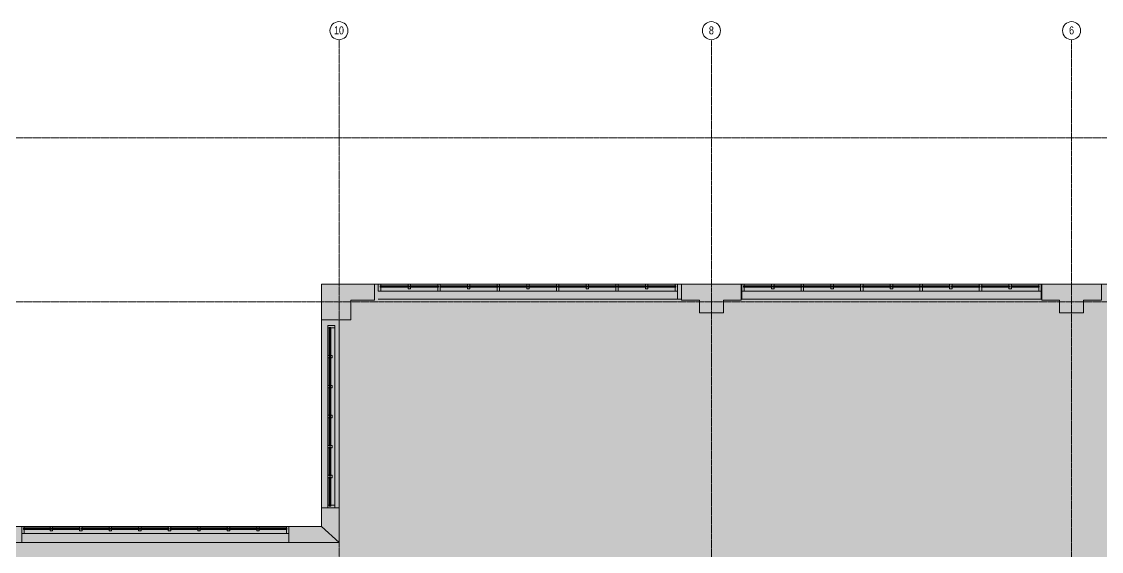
# Model space of a CAD drawing. Header units: inches. Extents: x -3744 to 107, y 238 to 2359.
# Drawn here: x -1767 to -688, y 1830 to 2359 of the extents above; entities that cross this region are included whole.
import ezdxf

# ---------------------------------------------------------------- set-up
doc = ezdxf.new("R2010")
doc.units = ezdxf.units.IN
doc.header["$MEASUREMENT"] = 0
doc.linetypes.add('IMPORT-CENTER2 _2_', pattern=[1.125, 0.75, -0.125, 0.125, -0.125])
for name, color, linetype, lineweight in [('A-Bldg-Patt', 7, 'Continuous', 9), ('A-DETL-GENF', 92, 'Continuous', 9), ('A-DETL-THIN', 151, 'Continuous', 9), ('A-Glaz-Bldg', 7, 'Continuous', 9), ('A-Grid', 7, 'IMPORT-CENTER2 _2_', 9), ('A-Grid-Iden', 7, 'Continuous', 9), ('A-Wall-Bldg', 7, 'Continuous', 9), ('A-WALL-PATT', 111, 'Continuous', 18), ('core model_dwg', 8, 'Continuous', 9)]:
    doc.layers.add(name, color=color, linetype=linetype, lineweight=lineweight)
doc.styles.add('Arial', font='arial.ttf', dxfattribs={"width": 0.8, "height": 8})

# ---------------------------------------------------------------- blocks, each defined once
blk = doc.blocks.new('core model_dwg_1300 Eye - 5th Floor-6996771-Level 07 POWER _ SIGNAL')
at = {"layer": 'A-Bldg-Patt'}
for points in [[(-1449.7, 2061.1), (-1437.9, 2061.1), (-1437.9, 2080.7), (-1414.5, 2080.7), (-1414.5, 2096.7), (-1467.5, 2096.7), (-1467.5, 2061.1)], [(-1065.7, 2068.1), (-1065.7, 2080.7), (-1047.9, 2080.7), (-1047.9, 2096.7), (-1107.5, 2096.7), (-1107.5, 2080.7), (-1089.7, 2080.7), (-1089.7, 2068.1), (-1078.1, 2068.1)], [(-705.7, 2068.1), (-705.7, 2080.7), (-687.9, 2080.7), (-687.9, 2096.7), (-747.5, 2096.7), (-747.5, 2080.7), (-729.7, 2080.7), (-729.7, 2068.1), (-717.7, 2068.1)]]:
    blk.add_hatch(color=256, dxfattribs=at).paths.add_polyline_path(points, flags=0)
at = {"layer": 'A-Glaz-Bldg'}
for p, q in [((-1410.6, 2096.7), (-1111.4, 2096.7)), ((-1408.6, 2094.8), (-1380.2, 2094.8)), ((-1408.6, 2094.1), (-1380.2, 2094.1)), ((-1379.1, 2094.8), (-1350.5, 2094.8)), ((-1379.1, 2094.1), (-1350.5, 2094.1)), ((-1349.2, 2094.8), (-1320.9, 2094.8)), ((-1349.2, 2094.1), (-1320.9, 2094.1)), ((-1319.8, 2094.8), (-1291.2, 2094.8)), ((-1319.8, 2094.1), (-1291.2, 2094.1)), ((-1290.2, 2094.8), (-1261.6, 2094.8)), ((-1290.2, 2094.1), (-1261.6, 2094.1)), ((-1260.4, 2094.8), (-1231.9, 2094.8)), ((-1260.4, 2094.1), (-1231.9, 2094.1)), ((-1230.8, 2094.8), (-1202.2, 2094.8)), ((-1230.8, 2094.1), (-1202.2, 2094.1)), ((-1172.5, 2094.8), (-1201.1, 2094.8)), ((-1172.5, 2094.1), (-1201.1, 2094.1)), ((-1171.5, 2094.8), (-1142.9, 2094.8)), ((-1171.5, 2094.1), (-1142.9, 2094.1)), ((-1113.2, 2094.8), (-1141.8, 2094.8)), ((-1113.2, 2094.1), (-1141.8, 2094.1)), ((-748.2, 2096.7), (-1047.3, 2096.7)), ((-1045.5, 2094.8), (-1016.9, 2094.8)), ((-1045.5, 2094.1), (-1016.9, 2094.1)), ((-987.2, 2094.8), (-1015.8, 2094.8)), ((-987.2, 2094.1), (-1015.8, 2094.1)), ((-986.2, 2094.8), (-957.6, 2094.8)), ((-986.2, 2094.1), (-957.6, 2094.1)), ((-927.9, 2094.8), (-956.5, 2094.8)), ((-927.9, 2094.1), (-956.5, 2094.1)), ((-898.3, 2094.8), (-926.8, 2094.8)), ((-898.3, 2094.1), (-926.8, 2094.1)), ((-868.6, 2094.8), (-897.2, 2094.8)), ((-868.6, 2094.1), (-897.2, 2094.1)), ((-839, 2094.8), (-867.6, 2094.8)), ((-839, 2094.1), (-867.6, 2094.1)), ((-809.5, 2094.8), (-837.8, 2094.8)), ((-809.5, 2094.1), (-837.8, 2094.1)), ((-779.6, 2094.8), (-808.2, 2094.8)), ((-779.6, 2094.1), (-808.2, 2094.1)), ((-750.1, 2094.8), (-778.5, 2094.8)), ((-750.1, 2094.1), (-778.5, 2094.1)), ((-1408.1, 2089.7), (-1113.9, 2089.7)), ((-750.6, 2089.7), (-1044.8, 2089.7)), ((-1410.6, 2081.7), (-1111.4, 2081.7)), ((-748.2, 2081.7), (-1047.3, 2081.7)), ((-1467.5, 2055.6), (-1467.5, 1873.4)), ((-1459.2, 2053.6), (-1459.2, 2025)), ((-1458.5, 2053.6), (-1458.5, 2025)), ((-1454.1, 2053.1), (-1454.1, 1875.9)), ((-1449.7, 2055.6), (-1449.7, 1873.4)), ((-1459.2, 2023.9), (-1459.2, 1995)), ((-1458.5, 2023.9), (-1458.5, 1995)), ((-1459.2, 1993.9), (-1459.2, 1965.1)), ((-1458.5, 1993.9), (-1458.5, 1965.1)), ((-1459.2, 1964), (-1459.2, 1935.2)), ((-1458.5, 1964), (-1458.5, 1935.2)), ((-1459.2, 1934), (-1459.2, 1905.2)), ((-1458.5, 1934), (-1458.5, 1905.2)), ((-1459.2, 1904.1), (-1459.2, 1875.3)), ((-1458.5, 1904.1), (-1458.5, 1875.3)), ((-1500, 1854.9), (-1766.9, 1854.9)), ((-1765.1, 1853), (-1737.9, 1853)), ((-1765.1, 1852.3), (-1737.9, 1852.3)), ((-1502.5, 1847.9), (-1764.4, 1847.9)), ((-1708.4, 1853), (-1736.8, 1853)), ((-1708.4, 1852.3), (-1736.8, 1852.3)), ((-1678.9, 1853), (-1707.3, 1853)), ((-1678.9, 1852.3), (-1707.3, 1852.3)), ((-1649.4, 1853), (-1677.8, 1853)), ((-1649.4, 1852.3), (-1677.8, 1852.3)), ((-1619.9, 1853), (-1648.2, 1853)), ((-1619.9, 1852.3), (-1648.2, 1852.3)), ((-1590.3, 1853), (-1618.7, 1853)), ((-1590.3, 1852.3), (-1618.7, 1852.3)), ((-1560.8, 1853), (-1589.2, 1853)), ((-1560.8, 1852.3), (-1589.2, 1852.3)), ((-1531.3, 1853), (-1559.7, 1853)), ((-1531.3, 1852.3), (-1559.7, 1852.3)), ((-1502, 1853), (-1530.2, 1853)), ((-1502, 1852.3), (-1530.2, 1852.3)), ((-1500, 1838.9), (-1766.9, 1838.9))]:
    blk.add_line(p, q, dxfattribs=at)
at = {"layer": 'A-Glaz-Bldg', "flags": 128}
for points in [[(-1408.1, 2095.2), (-1408.1, 2096.7), (-1410.6, 2096.7), (-1410.6, 2089.7), (-1408.1, 2089.7), (-1408.1, 2093.7)], [(-1380.2, 2095.2), (-1408.6, 2095.2), (-1408.6, 2093.7), (-1380.2, 2093.7)], [(-1408.1, 2096.7), (-1113.9, 2096.7), (-1113.9, 2095.2)], [(-1380.9, 2093.7), (-1380.2, 2093.7), (-1380.2, 2095.2), (-1380.9, 2095.2), (-1380.9, 2096.7), (-1378.4, 2096.7), (-1378.4, 2095.2), (-1379.1, 2095.2)], [(-1380.9, 2093.7), (-1380.9, 2092.3), (-1378.4, 2092.3), (-1378.4, 2093.7)], [(-1378.4, 2093.7), (-1379.1, 2093.7), (-1350.5, 2093.7), (-1350.5, 2095.2), (-1379.1, 2095.2), (-1379.1, 2093.7)], [(-1351.2, 2095.2), (-1351.2, 2096.7), (-1348.7, 2096.7), (-1348.7, 2095.2)], [(-1348.7, 2093.7), (-1348.7, 2089.7), (-1351.2, 2089.7), (-1351.2, 2093.7)], [(-1320.9, 2095.2), (-1349.2, 2095.2), (-1349.2, 2093.7), (-1320.9, 2093.7)], [(-1321.6, 2093.7), (-1320.9, 2093.7), (-1320.9, 2095.2), (-1321.6, 2095.2), (-1321.6, 2096.7), (-1319.1, 2096.7), (-1319.1, 2095.2), (-1319.8, 2095.2)], [(-1321.6, 2093.7), (-1321.6, 2092.3), (-1319.1, 2092.3), (-1319.1, 2093.7)], [(-1319, 2093.7), (-1319.8, 2093.7), (-1291.2, 2093.7), (-1291.2, 2095.2), (-1319.8, 2095.2), (-1319.8, 2093.7)], [(-1291.9, 2095.2), (-1291.9, 2096.7), (-1289.4, 2096.7), (-1289.4, 2095.2)], [(-1289.4, 2093.7), (-1289.4, 2089.7), (-1291.9, 2089.7), (-1291.9, 2093.7)], [(-1261.6, 2095.2), (-1290.2, 2095.2), (-1290.2, 2093.7), (-1261.6, 2093.7)], [(-1259.7, 2093.7), (-1260.4, 2093.7), (-1260.4, 2095.2), (-1259.7, 2095.2), (-1259.7, 2096.7), (-1262.2, 2096.7), (-1262.2, 2095.2), (-1261.6, 2095.2), (-1261.6, 2093.7), (-1262.3, 2093.7)], [(-1262.2, 2093.7), (-1262.2, 2092.3), (-1259.7, 2092.3), (-1259.7, 2093.7)], [(-1231.9, 2095.2), (-1260.4, 2095.2), (-1260.4, 2093.7), (-1231.9, 2093.7)], [(-1230.1, 2093.7), (-1230.1, 2089.7), (-1232.6, 2089.7), (-1232.6, 2093.7), (-1231.9, 2093.7), (-1231.9, 2095.2), (-1232.6, 2095.2), (-1232.6, 2096.7), (-1230.1, 2096.7), (-1230.1, 2095.2)], [(-1202.2, 2095.2), (-1230.8, 2095.2), (-1230.8, 2093.7), (-1202.2, 2093.7)], [(-1202.9, 2093.7), (-1202.9, 2092.3), (-1200.4, 2092.3), (-1200.4, 2093.7), (-1201.1, 2093.7), (-1201.1, 2095.2), (-1200.4, 2095.2), (-1200.4, 2096.7), (-1202.9, 2096.7), (-1202.9, 2095.2), (-1202.2, 2095.2), (-1202.2, 2093.7), (-1203, 2093.7)], [(-1201.1, 2095.2), (-1172.5, 2095.2), (-1172.5, 2093.7), (-1201.1, 2093.7)], [(-1170.8, 2093.7), (-1170.8, 2089.7), (-1173.3, 2089.7), (-1173.3, 2093.7), (-1172.6, 2093.7), (-1172.6, 2095.2), (-1173.3, 2095.2), (-1173.3, 2096.7), (-1170.8, 2096.7), (-1170.8, 2095.2)], [(-1142.9, 2095.2), (-1171.5, 2095.2), (-1171.5, 2093.7), (-1142.9, 2093.7)], [(-1143.6, 2093.7), (-1142.9, 2093.7), (-1142.9, 2095.2), (-1143.6, 2095.2), (-1143.6, 2096.7), (-1141.1, 2096.7), (-1141.1, 2095.2), (-1141.8, 2095.2), (-1141.8, 2093.7), (-1141.1, 2093.7), (-1141.1, 2092.3), (-1143.6, 2092.3), (-1143.6, 2093.7)], [(-1141.8, 2095.2), (-1113.2, 2095.2), (-1113.2, 2093.7), (-1141.8, 2093.7)], [(-1113.9, 2096.7), (-1111.4, 2096.7), (-1111.4, 2089.7), (-1113.9, 2089.7), (-1113.9, 2093.7)], [(-1044.8, 2096.7), (-1047.3, 2096.7), (-1047.3, 2089.7), (-1044.8, 2089.7), (-1044.8, 2093.7)], [(-1016.9, 2095.2), (-1045.5, 2095.2), (-1045.5, 2093.7), (-1016.9, 2093.7)], [(-750.6, 2096.7), (-1044.8, 2096.7), (-1044.8, 2095.2)], [(-1015.1, 2093.7), (-1015.1, 2092.3), (-1017.6, 2092.3), (-1017.6, 2093.7), (-1016.9, 2093.7), (-1016.9, 2095.2), (-1017.6, 2095.2), (-1017.6, 2096.7), (-1015.1, 2096.7), (-1015.1, 2095.2), (-1015.8, 2095.2), (-1015.8, 2093.7), (-1015.1, 2093.7)], [(-1015.8, 2095.2), (-987.2, 2095.2), (-987.2, 2093.7), (-1015.8, 2093.7)], [(-988, 2093.7), (-988, 2089.7), (-985.5, 2089.7), (-985.5, 2093.7), (-986.1, 2093.7), (-986.1, 2095.2), (-985.5, 2095.2), (-985.5, 2096.7), (-988, 2096.7), (-988, 2095.2)], [(-957.6, 2095.2), (-986.2, 2095.2), (-986.2, 2093.7), (-957.6, 2093.7)], [(-955.8, 2093.7), (-955.8, 2092.3), (-958.3, 2092.3), (-958.3, 2093.7), (-957.6, 2093.7), (-957.6, 2095.2), (-958.3, 2095.2), (-958.3, 2096.7), (-955.8, 2096.7), (-955.8, 2095.2), (-956.5, 2095.2), (-956.5, 2093.7), (-955.7, 2093.7)], [(-956.5, 2095.2), (-927.9, 2095.2), (-927.9, 2093.7), (-956.5, 2093.7)], [(-928.6, 2093.7), (-928.6, 2089.7), (-926.1, 2089.7), (-926.1, 2093.7), (-926.8, 2093.7), (-926.8, 2095.2), (-926.1, 2095.2), (-926.1, 2096.7), (-928.6, 2096.7), (-928.6, 2095.2)], [(-926.8, 2095.2), (-898.3, 2095.2), (-898.3, 2093.7), (-926.8, 2093.7)], [(-899, 2093.7), (-898.3, 2093.7), (-898.3, 2095.2), (-899, 2095.2), (-899, 2096.7), (-896.5, 2096.7), (-896.5, 2095.2), (-897.2, 2095.2), (-897.2, 2093.7), (-896.4, 2093.7)], [(-896.5, 2093.7), (-896.5, 2092.3), (-899, 2092.3), (-899, 2093.7)], [(-897.2, 2095.2), (-868.6, 2095.2), (-868.6, 2093.7), (-897.2, 2093.7)], [(-866.8, 2095.2), (-866.8, 2096.7), (-869.3, 2096.7), (-869.3, 2095.2)], [(-869.3, 2093.7), (-869.3, 2089.7), (-866.8, 2089.7), (-866.8, 2093.7)], [(-839.7, 2093.7), (-839, 2093.7), (-867.6, 2093.7), (-867.6, 2095.2), (-839, 2095.2), (-839, 2093.7)], [(-837.1, 2093.7), (-837.8, 2093.7), (-837.8, 2095.2), (-837.1, 2095.2), (-837.1, 2096.7), (-839.6, 2096.7), (-839.6, 2095.2), (-839, 2095.2)], [(-837.1, 2093.7), (-837.1, 2092.3), (-839.6, 2092.3), (-839.6, 2093.7)], [(-837.8, 2095.2), (-809.5, 2095.2), (-809.5, 2093.7), (-837.8, 2093.7)], [(-807.5, 2095.2), (-807.5, 2096.7), (-810, 2096.7), (-810, 2095.2)], [(-810, 2093.7), (-810, 2089.7), (-807.5, 2089.7), (-807.5, 2093.7)], [(-780.4, 2093.7), (-779.6, 2093.7), (-808.2, 2093.7), (-808.2, 2095.2), (-779.6, 2095.2), (-779.6, 2093.7)], [(-777.8, 2093.7), (-778.5, 2093.7), (-778.5, 2095.2), (-777.8, 2095.2), (-777.8, 2096.7), (-780.3, 2096.7), (-780.3, 2095.2), (-779.6, 2095.2)], [(-777.8, 2093.7), (-777.8, 2092.3), (-780.3, 2092.3), (-780.3, 2093.7)], [(-778.5, 2095.2), (-750.1, 2095.2), (-750.1, 2093.7), (-778.5, 2093.7)], [(-750.6, 2095.2), (-750.6, 2096.7), (-748.1, 2096.7), (-748.1, 2089.7), (-750.6, 2089.7), (-750.6, 2093.7)], [(-1459.6, 2053.1), (-1461.1, 2053.1), (-1461.1, 2055.6), (-1454.1, 2055.6), (-1454.1, 2053.1), (-1458.1, 2053.1)], [(-1461.1, 1875.9), (-1461.1, 1873.4), (-1454.1, 1873.4), (-1454.1, 1875.9), (-1458.1, 1875.9), (-1458.1, 1875.2), (-1459.6, 1875.2), (-1459.6, 1875.9), (-1461.1, 1875.9), (-1461.1, 2053.1)], [(-1459.6, 2025), (-1459.6, 2053.6), (-1458.1, 2053.6), (-1458.1, 2025)], [(-1458.1, 2023.1), (-1458.1, 2023.9), (-1459.6, 2023.9), (-1459.6, 2023.2), (-1461.1, 2023.2), (-1461.1, 2025.7), (-1459.6, 2025.7), (-1459.6, 2025), (-1458.1, 2025), (-1458.1, 2025.7)], [(-1459.6, 1995.2), (-1459.6, 2023.9), (-1458.1, 2023.9), (-1458.1, 1995.2)], [(-1458.1, 2025.7), (-1456.7, 2025.7), (-1456.7, 2023.2), (-1458.1, 2023.2)], [(-1458.1, 1993.2), (-1458.1, 1993.9), (-1459.6, 1993.9), (-1459.6, 1993.2), (-1461.1, 1993.2), (-1461.1, 1995.7), (-1459.6, 1995.7), (-1459.6, 1995), (-1458.1, 1995), (-1458.1, 1995.8)], [(-1459.6, 1965.3), (-1459.6, 1993.9), (-1458.1, 1993.9), (-1458.1, 1965.3)], [(-1458.1, 1995.7), (-1456.7, 1995.7), (-1456.7, 1993.2), (-1458.1, 1993.2)], [(-1458.1, 1963.2), (-1458.1, 1964), (-1459.6, 1964), (-1459.6, 1963.3), (-1461.1, 1963.3), (-1461.1, 1965.8), (-1459.6, 1965.8), (-1459.6, 1965.1), (-1458.1, 1965.1), (-1458.1, 1965.8)], [(-1458.1, 1965.8), (-1456.7, 1965.8), (-1456.7, 1963.3), (-1458.1, 1963.3)], [(-1459.6, 1935.3), (-1459.6, 1964), (-1458.1, 1964), (-1458.1, 1935.3)], [(-1458.1, 1935.9), (-1458.1, 1935.2), (-1459.6, 1935.2), (-1459.6, 1935.8), (-1461.1, 1935.8), (-1461.1, 1933.3), (-1459.6, 1933.3), (-1459.6, 1934), (-1458.1, 1934), (-1458.1, 1933.3), (-1458.1, 1934), (-1459.6, 1934), (-1459.6, 1933.3)], [(-1459.6, 1905.4), (-1459.6, 1934), (-1458.1, 1934), (-1458.1, 1905.4)], [(-1458.1, 1935.8), (-1456.7, 1935.8), (-1456.7, 1933.3), (-1458.1, 1933.3)], [(-1458.1, 1903.3), (-1458.1, 1904.1), (-1459.6, 1904.1), (-1459.6, 1903.4), (-1461.1, 1903.4), (-1461.1, 1905.9), (-1459.6, 1905.9), (-1459.6, 1905.2), (-1458.1, 1905.2), (-1458.1, 1905.9)], [(-1459.6, 1875.4), (-1459.6, 1904.1), (-1458.1, 1904.1), (-1458.1, 1875.4)], [(-1458.1, 1905.9), (-1456.7, 1905.9), (-1456.7, 1903.4), (-1458.1, 1903.4)], [(-1764.4, 1854.9), (-1766.9, 1854.9), (-1766.9, 1847.9), (-1764.4, 1847.9), (-1764.4, 1851.9)], [(-1737.9, 1851.9), (-1737.9, 1853.4), (-1765.1, 1853.4), (-1765.1, 1851.9), (-1737.9, 1851.9), (-1738.7, 1851.9)], [(-1502.5, 1854.9), (-1764.4, 1854.9), (-1764.4, 1853.4)], [(-1737.9, 1853.4), (-1738.6, 1853.4), (-1738.6, 1854.9), (-1736.1, 1854.9), (-1736.1, 1853.4), (-1736.8, 1853.4)], [(-1736.1, 1851.9), (-1736.1, 1850.5), (-1738.6, 1850.5), (-1738.6, 1851.9)], [(-1736.8, 1851.9), (-1736.8, 1853.4), (-1708.4, 1853.4), (-1708.4, 1851.9), (-1736.8, 1851.9), (-1736.1, 1851.9)], [(-1709.1, 1851.9), (-1708.4, 1851.9), (-1708.4, 1853.4), (-1709.1, 1853.4), (-1709.1, 1854.9), (-1706.6, 1854.9), (-1706.6, 1853.4), (-1707.3, 1853.4), (-1707.3, 1851.9), (-1706.6, 1851.9)], [(-1706.6, 1851.9), (-1706.6, 1850.5), (-1709.1, 1850.5), (-1709.1, 1851.9)], [(-1707.1, 1853.4), (-1678.9, 1853.4), (-1678.9, 1851.9), (-1707.1, 1851.9)], [(-1679.6, 1851.9), (-1678.9, 1851.9), (-1678.9, 1853.4), (-1679.6, 1853.4), (-1679.6, 1854.9), (-1677.1, 1854.9), (-1677.1, 1853.4), (-1677.8, 1853.4), (-1677.8, 1851.9), (-1677, 1851.9)], [(-1677.1, 1851.9), (-1677.1, 1850.5), (-1679.6, 1850.5), (-1679.6, 1851.9)], [(-1677.6, 1853.4), (-1649.4, 1853.4), (-1649.4, 1851.9), (-1677.6, 1851.9)], [(-1650.1, 1851.9), (-1649.4, 1851.9), (-1649.4, 1853.4), (-1650.1, 1853.4), (-1650.1, 1854.9), (-1647.6, 1854.9), (-1647.6, 1853.4), (-1648.2, 1853.4), (-1648.2, 1851.9), (-1647.5, 1851.9)], [(-1647.6, 1851.9), (-1647.6, 1850.5), (-1650.1, 1850.5), (-1650.1, 1851.9)], [(-1648.1, 1853.4), (-1619.9, 1853.4), (-1619.9, 1851.9), (-1648.1, 1851.9)], [(-1620.6, 1851.9), (-1619.9, 1851.9), (-1619.9, 1853.4), (-1620.5, 1853.4), (-1620.5, 1854.9), (-1618, 1854.9), (-1618, 1853.4), (-1618.7, 1853.4), (-1618.7, 1851.9), (-1618, 1851.9)], [(-1618, 1851.9), (-1618, 1850.5), (-1620.5, 1850.5), (-1620.5, 1851.9)], [(-1618.5, 1853.4), (-1590.3, 1853.4), (-1590.3, 1851.9), (-1618.5, 1851.9)], [(-1591.1, 1851.9), (-1590.3, 1851.9), (-1590.3, 1853.4), (-1591, 1853.4), (-1591, 1854.9), (-1588.5, 1854.9), (-1588.5, 1853.4), (-1589.2, 1853.4), (-1589.2, 1851.9), (-1588.5, 1851.9)], [(-1588.5, 1851.9), (-1588.5, 1850.5), (-1591, 1850.5), (-1591, 1851.9)], [(-1589, 1853.4), (-1560.8, 1853.4), (-1560.8, 1851.9), (-1589, 1851.9)], [(-1561.5, 1851.9), (-1560.8, 1851.9), (-1560.8, 1853.4), (-1561.5, 1853.4), (-1561.5, 1854.9), (-1559, 1854.9), (-1559, 1853.4), (-1559.7, 1853.4), (-1559.7, 1851.9), (-1559, 1851.9)], [(-1559, 1851.9), (-1559, 1850.5), (-1561.5, 1850.5), (-1561.5, 1851.9)], [(-1559.5, 1853.4), (-1531.3, 1853.4), (-1531.3, 1851.9), (-1559.5, 1851.9)], [(-1532, 1851.9), (-1531.3, 1851.9), (-1531.3, 1853.4), (-1532, 1853.4), (-1532, 1854.9), (-1529.5, 1854.9), (-1529.5, 1853.4), (-1530.2, 1853.4), (-1530.2, 1851.9), (-1529.4, 1851.9)], [(-1529.5, 1851.9), (-1529.5, 1850.5), (-1532, 1850.5), (-1532, 1851.9)], [(-1530.2, 1853.4), (-1502, 1853.4), (-1502, 1851.9), (-1530.2, 1851.9)], [(-1502.5, 1853.4), (-1502.5, 1854.9), (-1500, 1854.9), (-1500, 1847.9), (-1502.5, 1847.9), (-1502.5, 1851.9)]]:
    blk.add_lwpolyline(points, dxfattribs=at)
at = {"layer": 'A-Grid'}
for p, q in [((-1449.7, 1817.9), (-1449.7, 2341)), ((-1077.7, 1762.1), (-1077.7, 2341)), ((-717.7, 1696.1), (-717.7, 2341)), ((89.4, 2243.1), (-3725.6, 2243.1)), ((89.4, 2079.1), (-2865.7, 2079.1))]:
    blk.add_line(p, q, dxfattribs=at)
at = {"layer": 'A-Grid-Iden'}
for centre in [(-1449.9, 2350), (-1077.7, 2350), (-717.7, 2350)]:
    blk.add_circle(centre, 9, dxfattribs=at)
at = {"layer": 'A-Wall-Bldg'}
for p, q in [((-1047.9, 2096.7), (-1107.5, 2096.7)), ((-687.9, 2096.7), (-747.5, 2096.7)), ((-747.5, 2080.7), (-747.5, 2096.7)), ((-1089.7, 2080.7), (-1089.7, 2068.1)), ((-1065.7, 2068.1), (-1065.7, 2080.7)), ((-747.5, 2080.7), (-729.7, 2080.7)), ((-705.7, 2080.7), (-687.9, 2080.7)), ((-729.7, 2068.1), (-705.7, 2068.1))]:
    blk.add_line(p, q, dxfattribs=at)
at = {"layer": 'A-Wall-Bldg', "flags": 128}
for points in [[(-1467.5, 2061.1), (-1467.5, 2096.7), (-1414.5, 2096.7)], [(-1414.5, 2096.7), (-1414.5, 2080.7), (-1437.9, 2080.7)], [(-1107.5, 2096.7), (-1047.9, 2096.7), (-1047.9, 2080.7), (-1065.7, 2080.7)], [(-1107.5, 2096.7), (-1107.5, 2080.7), (-1089.7, 2080.7)], [(-1107.5, 2096.7), (-1107.5, 2080.7), (-1089.7, 2080.7)], [(-1065.7, 2080.7), (-1047.9, 2080.7), (-1047.9, 2096.7)], [(-729.7, 2068.1), (-729.7, 2080.7), (-747.5, 2080.7), (-747.5, 2096.7)], [(-747.5, 2096.7), (-687.9, 2096.7), (-687.9, 2080.7), (-705.7, 2080.7), (-705.7, 2068.1)], [(-1437.9, 2080.7), (-1437.9, 2061.1), (-1467.5, 2061.1)], [(-1065.7, 2080.7), (-1065.7, 2068.1), (-1089.7, 2068.1)], [(-1089.7, 2080.7), (-1089.7, 2068.1), (-1065.7, 2068.1)], [(-729.7, 2080.7), (-729.7, 2068.1), (-705.7, 2068.1), (-705.7, 2080.7)], [(-1809.7, 1793.9), (-1824.9, 1793.9), (-1824.9, 1838.9), (-1785.7, 1838.9), (-1766.9, 1838.9), (-1766.9, 1854.9), (-1785.7, 1854.9), (-1824.9, 1854.9), (-1828.5, 1854.9), (-1828.5, 1838.9), (-1827.9, 1838.9), (-1827.9, 1790.9), (-1782.7, 1790.9), (-1782.7, 1838.9)]]:
    blk.add_lwpolyline(points, dxfattribs=at)
for points in [[(-1414.5, 2080.7), (-1414.5, 2096.7), (-1467.5, 2096.7), (-1467.5, 2061.1), (-1437.9, 2061.1), (-1437.9, 2080.7)], [(-1111.4, 2096.7), (-1111.4, 2081.7), (-1107.5, 2081.7), (-1107.5, 2096.7)], [(-1047.3, 2081.7), (-1047.3, 2096.7), (-1047.9, 2096.7), (-1047.9, 2081.7)], [(-748.2, 2096.7), (-748.2, 2081.7), (-747.5, 2081.7), (-747.5, 2096.7)], [(-1449.7, 1838.9), (-1449.7, 1873.4), (-1467.5, 1873.4), (-1467.5, 1854.9), (-1500, 1854.9), (-1500, 1838.9)]]:
    blk.add_lwpolyline(points, close=True, dxfattribs=at)
at = {"layer": 'A-WALL-PATT', "color": 7, "lineweight": 9}
for p, q in [((-1111.4, 2081.7), (-1111.4, 2096.7)), ((-1107.5, 2096.7), (-1107.5, 2081.7)), ((-1047.9, 2081.7), (-1047.9, 2096.7)), ((-1047.3, 2096.7), (-1047.3, 2081.7)), ((-748.2, 2081.7), (-748.2, 2096.7)), ((-747.5, 2096.7), (-747.5, 2081.7)), ((-1467.5, 1873.4), (-1449.7, 1873.4)), ((-1766.9, 1854.9), (-1766.9, 1838.9)), ((-1500, 1838.9), (-1500, 1854.9))]:
    blk.add_line(p, q, dxfattribs=at)
at = {"layer": 'A-WALL-PATT', "color": 7, "lineweight": 9, "flags": 128}
blk.add_lwpolyline([(-1449.7, 1838.9), (-1467.5, 1854.9)], close=True, dxfattribs=at)
at = {"layer": 'A-Grid-Iden', "char_height": 8, "attachment_point": 2, "line_spacing_factor": 0.941778, "style": 'Arial'}
for s, insert, width in [('10', (-1449.9, 2354.3), 11.753), ('8', (-1077.7, 2354.3), 5.876), ('6', (-717.7, 2354.3), 5.876)]:
    blk.add_mtext(s, dxfattribs=dict(at, insert=insert, width=width))
blk = doc.blocks.new('core model_dwg-6996768-Level 07 POWER _ SIGNAL')
blk.add_blockref('core model_dwg_1300 Eye - 5th Floor-6996771-Level 07 POWER _ SIGNAL', (0, 0))

msp = doc.modelspace()

# ---------------------------------------------------------------- hatches: boundary and pattern name
at = {"layer": 'A-DETL-GENF'}
h = msp.add_hatch(color=9, dxfattribs=at)
h.paths.add_polyline_path([(17.5, 364.9), (17.5, 682.1), (1.5, 682.1), (1.5, 699.9), (-11.1, 699.9), (-11.1, 723.9), (1.5, 723.9), (1.5, 741.7), (17.5, 741.7), (17.5, 1043.7), (-295.1, 1043.7), (-295.1, 1026.6), (-295.2, 1026.2), (-295.6, 1026.1), (-336.6, 1026.1), (-336.6, 1010.6), (-367.4, 1010.6), (-367.4, 1041.6), (-352.1, 1041.6), (-352.1, 1083.1), (-334.5, 1083.1), (-334.5, 1325.1), (-350.5, 1325.1), (-350.5, 1342.9), (-363.1, 1342.9), (-363.1, 1366.9), (-350.5, 1366.9), (-350.5, 1384.7), (-334.5, 1384.7), (-334.5, 1685.1), (-350.5, 1685.1), (-350.5, 1702.9), (-363.1, 1702.9), (-363.1, 1726.9), (-350.5, 1726.9), (-350.5, 1744.7), (-334.5, 1744.7), (-334.5, 2045.1), (-350.5, 2045.1), (-350.5, 2067.1), (-364.1, 2067.1), (-364.1, 2080.7), (-387.5, 2080.7), (-387.5, 2096.7), (-687.9, 2096.7), (-687.9, 2080.7), (-705.7, 2080.7), (-705.7, 2068.1), (-729.7, 2068.1), (-729.7, 2080.7), (-747.5, 2080.7), (-747.5, 2096.7), (-1047.9, 2096.7), (-1047.9, 2080.7), (-1065.7, 2080.7), (-1065.7, 2068.1), (-1089.7, 2068.1), (-1089.7, 2080.7), (-1107.5, 2080.7), (-1107.5, 2096.7), (-1414.5, 2096.7), (-1414.5, 2080.7), (-1437.9, 2080.7), (-1437.9, 2061.1), (-1467.5, 2061.1), (-1467.5, 1854.9), (-2127.9, 1854.9), (-2127.9, 2061.1), (-2157.5, 2061.1), (-2157.5, 2080.7), (-2181, 2080.7), (-2181, 2096.7), (-2487.9, 2096.7), (-2487.9, 2080.7), (-2505.7, 2080.7), (-2505.7, 2068.1), (-2529.7, 2068.1), (-2529.7, 2080.7), (-2547.5, 2080.7), (-2547.5, 2096.7), (-2860.1, 2096.7), (-2860.1, 2260.2), (-3613.3, 2260.2), (-3613.3, 1886.3), (-3565.3, 1886.3), (-3565.3, 1702.1), (-3538.3, 1702.1), (-3538.3, 1641.6), (-3565.3, 1641.6), (-3565.3, 1462.1), (-3538.3, 1462.1), (-3538.3, 1401.6), (-3565.3, 1401.6), (-3565.3, 1222.1), (-3538.3, 1222.1), (-3538.3, 1161.6), (-3565.3, 1161.6), (-3565.3, 982.1), (-3538.3, 982.1), (-3538.3, 921.6), (-3565.3, 921.6), (-3565.3, 737.5), (-3613.3, 737.5), (-3613.3, 364.9), (-3212.1, 364.9), (-3212.1, 412.9), (-3028, 412.9), (-3028, 439.9), (-2967.5, 439.9), (-2967.5, 412.9), (-2788, 412.9), (-2788, 439.9), (-2727.5, 439.9), (-2727.5, 412.9), (-2548, 412.9), (-2548, 439.9), (-2487.5, 439.9), (-2487.5, 412.9), (-2308, 412.9), (-2308, 439.9), (-2247.5, 439.9), (-2247.5, 412.9), (-2068, 412.9), (-2068, 439.9), (-2007.5, 439.9), (-2007.5, 412.9), (-1828, 412.9), (-1828, 439.9), (-1767.5, 439.9), (-1767.5, 412.9), (-1588, 412.9), (-1588, 439.9), (-1527.5, 439.9), (-1527.5, 412.9), (-1348, 412.9), (-1348, 439.9), (-1287.5, 439.9), (-1287.5, 412.9), (-1108, 412.9), (-1108, 439.9), (-1047.5, 439.9), (-1047.5, 412.9), (-868, 412.9), (-868, 439.9), (-807.5, 439.9), (-807.5, 412.9), (-628, 412.9), (-628, 439.9), (-567.5, 439.9), (-567.5, 412.9), (-383.3, 412.9), (-383.3, 364.9), (13, 364.9)], flags=0)
h.paths.add_polyline_path([(-3608.8, 369.4), (-3608.8, 393.4), (-3584.8, 393.4), (-3584.8, 369.4)], flags=0)
h.paths.add_polyline_path([(-11, 376.3), (-11, 400.3), (13, 400.3), (13, 376.3)], flags=0)
h.paths.add_polyline_path([(-345.7, 378.5), (-369.7, 378.5), (-369.7, 429.9), (-345.7, 429.9), (-345.7, 400.3)], flags=0)
h.paths.add_polyline_path([(-3249.7, 378.5), (-3249.7, 429.9), (-3225.7, 429.9), (-3225.7, 378.5)], flags=0)
h.paths.add_polyline_path([(-3565.3, 699.9), (-3599.7, 699.9), (-3599.7, 723.9), (-3548.3, 723.9), (-3548.3, 699.9)], flags=0)
h.paths.add_polyline_path([(-369.7, 778.9), (-369.7, 802.9), (-345.7, 802.9), (-345.7, 778.9), (-355, 778.9)], flags=0)
h.paths.add_polyline_path([(-741.7, 778.9), (-741.7, 802.9), (-717.7, 802.9), (-717.7, 778.9)], flags=0)
h.paths.add_polyline_path([(-1069.7, 778.9), (-1077.7, 778.9), (-1077.7, 802.9), (-1053.7, 802.9), (-1053.7, 778.9)], flags=0)
h.paths.add_polyline_path([(-1297.7, 778.9), (-1321.7, 778.9), (-1321.7, 802.9), (-1297.7, 802.9)], flags=0)
h.paths.add_polyline_path([(-1569.7, 778.9), (-1569.7, 802.9), (-1545.7, 802.9), (-1545.7, 778.9)], flags=0)
h.paths.add_polyline_path([(-1785.7, 778.9), (-1809.7, 778.9), (-1809.7, 802.9), (-1785.7, 802.9)], flags=0)
h.paths.add_polyline_path([(-2025.7, 778.9), (-2049.7, 778.9), (-2049.7, 802.9), (-2025.7, 802.9)], flags=0)
h.paths.add_polyline_path([(-2297.7, 778.9), (-2297.7, 802.9), (-2273.7, 802.9), (-2273.7, 778.9)], flags=0)
h.paths.add_polyline_path([(-2541.7, 778.9), (-2541.7, 802.9), (-2517.7, 802.9), (-2517.7, 778.9), (-2529.7, 778.9)], flags=0)
h.paths.add_polyline_path([(-2853.7, 778.9), (-2877.7, 778.9), (-2877.7, 802.9), (-2853.7, 802.9)], flags=0)
h.paths.add_polyline_path([(-3188, 778.9), (-3212, 778.9), (-3212, 802.9), (-3188, 802.9)], flags=0)
h.paths.add_polyline_path([(-2736.2, 941.4), (-2877.7, 941.4), (-2877.7, 1015.3), (-2878.5, 1015.3), (-2878.5, 1016.8), (-2877, 1016.8), (-2877, 1017.3), (-2875.5, 1017.3), (-2875.5, 1016.8), (-2873.5, 1016.8), (-2873.5, 1015.3), (-2874.2, 1015.3), (-2874.2, 1012.9), (-2850.2, 1012.9), (-2850.2, 988.9), (-2874.2, 988.9), (-2874.2, 944.9), (-2748.2, 944.9), (-2748.2, 1072.9), (-2874.2, 1072.9), (-2874.2, 1054.5), (-2873.5, 1054.5), (-2873.5, 1053), (-2875.5, 1053), (-2875.5, 1052.5), (-2877, 1052.5), (-2877, 1053), (-2878.5, 1053), (-2878.5, 1054.5), (-2877.7, 1054.5), (-2877.7, 1080.9), (-2517.7, 1080.9), (-2517.7, 941.4), (-2541.7, 941.4)], flags=0)
h.paths.add_polyline_path([(-2732.4, 944.9), (-2529.7, 944.9), (-2529.7, 967.9), (-2532.5, 967.9), (-2532.5, 972.4), (-2736, 972.4), (-2736, 945.1), (-2736.2, 945.1), (-2736.2, 944.9)], flags=0)
h.paths.add_polyline_path([(-859.5, 945.1), (-859.5, 981.1), (-847.2, 981.1), (-847.2, 945.1), (-850.7, 945.1)], flags=0)
h.paths.add_polyline_path([(-1063, 967.9), (-1075.2, 967.9), (-1075.2, 1003.9), (-1063, 1003.9)], flags=0)
h.paths.add_polyline_path([(-2736, 975.9), (-2532.5, 975.9), (-2532.5, 1003.9), (-2529.7, 1003.9), (-2529.7, 1042.4), (-2532.5, 1042.4), (-2532.5, 1072.9), (-2736, 1072.9), (-2736, 1036.9), (-2736.2, 1036.9), (-2736.2, 981.1), (-2736, 981.1), (-2736, 976.5)], flags=0)
h.paths.add_polyline_path([(-745.2, 988.9), (-745.2, 1012.9), (-721.2, 1012.9), (-721.2, 988.9), (-741.7, 988.9)], flags=0)
h.paths.add_polyline_path([(-1321.7, 1012.9), (-1321.7, 1036.9), (-1297.7, 1036.9), (-1297.7, 1012.9)], flags=0)
h.paths.add_polyline_path([(-11, 1013.9), (-11, 1037.9), (13, 1037.9), (13, 1013.9), (-1.4, 1013.9)], flags=0)
h.paths.add_polyline_path([(-1545.7, 1018.9), (-1569.7, 1018.9), (-1569.7, 1042.9), (-1545.7, 1042.9), (-1545.7, 1036.9)], flags=0)
h.paths.add_polyline_path([(-3188, 1018.9), (-3212, 1018.9), (-3212, 1042.9), (-3188, 1042.9)], flags=0)
h.paths.add_polyline_path([(-1809.7, 1018.9), (-1809.7, 1042.9), (-1785.7, 1042.9), (-1785.7, 1018.9)], flags=0)
h.paths.add_polyline_path([(-2025.7, 1018.9), (-2049.7, 1018.9), (-2049.7, 1042.9), (-2025.7, 1042.9)], flags=0)
h.paths.add_polyline_path([(-2265.7, 1018.9), (-2289.7, 1018.9), (-2289.7, 1042.9), (-2265.7, 1042.9)], flags=0)
h.paths.add_polyline_path([(-859.5, 1036.9), (-859.5, 1072.9), (-847.2, 1072.9), (-847.2, 1036.9), (-850.7, 1036.9)], flags=0)
h.paths.add_polyline_path([(-1075.2, 1042.4), (-1075.2, 1078.4), (-1063, 1078.4), (-1063, 1042.4), (-1069.7, 1042.4)], flags=0)
h.paths.add_polyline_path([(-847.2, 1220.9), (-1077.7, 1220.9), (-1077.7, 1353.9), (-1078.5, 1353.9), (-1078.5, 1355.4), (-1077, 1355.4), (-1077, 1355.9), (-1075.5, 1355.9), (-1075.5, 1355.4), (-1069, 1355.4), (-1069, 1353.9), (-1069.7, 1353.9), (-1069.7, 1325.9), (-987.7, 1325.9), (-987.7, 1403.8), (-994.3, 1403.8), (-994.3, 1403.1), (-995.8, 1403.1), (-995.8, 1404.6), (-996.3, 1404.6), (-996.3, 1406.6), (-995.8, 1406.6), (-995.8, 1408.1), (-994.3, 1408.1), (-994.3, 1407.3), (-987.7, 1407.3), (-987.7, 1429.9), (-1051.2, 1429.9), (-1051.2, 1407.3), (-1045.7, 1407.3), (-1045.7, 1408.1), (-1044.2, 1408.1), (-1044.2, 1406.6), (-1043.7, 1406.6), (-1043.7, 1404.6), (-1044.2, 1404.6), (-1044.2, 1403.1), (-1045.7, 1403.1), (-1045.7, 1403.8), (-1069.7, 1403.8), (-1069.7, 1393.2), (-1069, 1393.2), (-1069, 1391.7), (-1075.5, 1391.7), (-1075.5, 1391.2), (-1077, 1391.2), (-1077, 1391.7), (-1078.5, 1391.7), (-1078.5, 1393.2), (-1077.7, 1393.2), (-1077.7, 1478.3), (-1078.5, 1478.3), (-1078.5, 1479.8), (-1072, 1479.8), (-1072, 1480.3), (-1070.5, 1480.3), (-1070.5, 1479.8), (-1069, 1479.8), (-1069, 1478.3), (-1069.7, 1478.3), (-1069.7, 1433.4), (-901.8, 1433.4), (-901.8, 1525.4), (-906, 1525.4), (-906, 1560.1), (-901.8, 1560.1), (-901.8, 1561.5), (-955.2, 1561.5), (-955.2, 1525.4), (-958.7, 1525.4), (-958.7, 1561.5), (-989.8, 1561.5), (-989.8, 1525.4), (-993.3, 1525.4), (-993.3, 1561.5), (-1069.7, 1561.5), (-1069.7, 1560.1), (-1063, 1560.1), (-1063, 1525.4), (-1069.7, 1525.4), (-1069.7, 1517.5), (-1069, 1517.5), (-1069, 1516), (-1070.5, 1516), (-1070.5, 1515.5), (-1072, 1515.5), (-1072, 1516), (-1078.5, 1516), (-1078.5, 1517.5), (-1077.7, 1517.5), (-1077.7, 1577.4), (-1078.1, 1577.4), (-1078.1, 1708.1), (-1077.7, 1708.1), (-1077.7, 1762.1), (-1069.7, 1762.1), (-1069.7, 1744.1), (-1063, 1744.1), (-1063, 1708.1), (-732.5, 1708.1), (-732.5, 1744.1), (-720.2, 1744.1), (-720.2, 1708.1), (-717.7, 1708.1), (-717.7, 1696.1), (-715, 1696.1), (-715, 1692.3), (-714.2, 1692.3), (-714.2, 1690.8), (-717.7, 1690.8), (-717.7, 1654.5), (-714.2, 1654.5), (-714.2, 1653), (-715, 1653), (-715, 1613.8), (-714.2, 1613.8), (-714.2, 1612.3), (-717.7, 1612.3), (-717.7, 1576), (-714.2, 1576), (-714.2, 1574.5), (-715, 1574.5), (-715, 1536.9), (-717.7, 1536.9), (-717.7, 1429.9), (-733.7, 1429.9), (-733.7, 1387.9), (-717.7, 1387.9), (-717.7, 1380.8), (-717, 1380.8), (-717, 1379.8), (-717.2, 1379.6), (-717, 1379.3), (-717.6, 1379.3), (-717.7, 1379.4), (-721.2, 1379.4), (-721.3, 1379.3), (-722, 1379.3), (-721.7, 1379.6), (-722, 1379.8), (-722, 1380.8), (-721.2, 1380.8), (-721.2, 1384.4), (-752.7, 1384.4), (-752.7, 1348.4), (-721.2, 1348.4), (-721.2, 1352.9), (-717.7, 1352.9), (-717.7, 1272.5), (-717, 1272.5), (-717, 1271), (-719, 1271), (-719, 1270.5), (-720.5, 1270.5), (-720.5, 1271), (-722, 1271), (-722, 1272.5), (-721.2, 1272.5), (-721.2, 1275.1), (-756.2, 1275.1), (-756.2, 1420.4), (-847.2, 1420.4), (-847.2, 1228.9), (-721.2, 1228.9), (-721.2, 1233.3), (-722, 1233.3), (-722, 1234.8), (-720.5, 1234.8), (-720.5, 1235.3), (-719, 1235.3), (-719, 1234.8), (-717, 1234.8), (-717, 1233.3), (-717.7, 1233.3), (-717.7, 1220.9), (-795.3, 1220.9)], flags=0)
h.paths.add_polyline_path([(-2529.7, 1220.9), (-2877.7, 1220.9), (-2877.7, 1234.3), (-2878.5, 1234.3), (-2878.5, 1235.8), (-2876.5, 1235.8), (-2876.5, 1236.3), (-2875, 1236.3), (-2875, 1235.8), (-2873.5, 1235.8), (-2873.5, 1234.3), (-2874.2, 1234.3), (-2874.2, 1228.9), (-2748.2, 1228.9), (-2748.2, 1419.9), (-2839.2, 1419.9), (-2839.2, 1275.1), (-2874.2, 1275.1), (-2874.2, 1273.5), (-2873.5, 1273.5), (-2873.5, 1272), (-2875, 1272), (-2875, 1271.5), (-2876.5, 1271.5), (-2876.5, 1272), (-2878.5, 1272), (-2878.5, 1273.5), (-2877.7, 1273.5), (-2877.7, 1352.8), (-2878.5, 1352.8), (-2878.5, 1354.3), (-2877, 1354.3), (-2877, 1354.8), (-2875.5, 1354.8), (-2875.5, 1354.3), (-2873.5, 1354.3), (-2873.5, 1352.8), (-2874.2, 1352.8), (-2874.2, 1348.4), (-2842.7, 1348.4), (-2842.7, 1384.4), (-2874.2, 1384.4), (-2874.2, 1380), (-2873.5, 1380), (-2873.5, 1378.5), (-2875.5, 1378.5), (-2875.5, 1378), (-2877, 1378), (-2877, 1378.5), (-2878.5, 1378.5), (-2878.5, 1380), (-2877.7, 1380), (-2877.7, 1387.9), (-2842.7, 1387.9), (-2842.7, 1405.9), (-2853.3, 1405.9), (-2853.3, 1423.9), (-2842.7, 1423.9), (-2842.7, 1429.9), (-2877.7, 1429.9), (-2877.7, 1573.3), (-2878.5, 1573.3), (-2878.5, 1574.8), (-2877.7, 1574.8), (-2877.7, 1611), (-2878.5, 1611), (-2878.5, 1612.5), (-2877.7, 1612.5), (-2877.7, 1652.5), (-2878.5, 1652.5), (-2878.5, 1654), (-2877.7, 1654), (-2877.7, 1690.3), (-2878.5, 1690.3), (-2878.5, 1691.8), (-2877.7, 1691.8), (-2877.7, 1788.1), (-2517.7, 1788.1), (-2517.7, 1517.5), (-2517, 1517.5), (-2517, 1516), (-2523.5, 1516), (-2523.5, 1515.5), (-2525, 1515.5), (-2525, 1516), (-2526.5, 1516), (-2526.5, 1517.5), (-2525.7, 1517.5), (-2525.7, 1521.9), (-2693.6, 1521.9), (-2693.6, 1433.4), (-2537.8, 1433.4), (-2537.8, 1473.9), (-2525.7, 1473.9), (-2525.7, 1478.3), (-2526.5, 1478.3), (-2526.5, 1479.8), (-2525, 1479.8), (-2525, 1480.3), (-2523.5, 1480.3), (-2523.5, 1479.8), (-2517, 1479.8), (-2517, 1478.3), (-2517.7, 1478.3), (-2517.7, 1394.2), (-2517, 1394.2), (-2517, 1392.7), (-2518.5, 1392.7), (-2518.5, 1392.2), (-2520, 1392.2), (-2520, 1392.7), (-2526.5, 1392.7), (-2526.5, 1394.2), (-2525.7, 1394.2), (-2525.7, 1403.8), (-2549.8, 1403.8), (-2549.8, 1403.1), (-2551.3, 1403.1), (-2551.3, 1404.6), (-2551.8, 1404.6), (-2551.8, 1406.6), (-2551.3, 1406.6), (-2551.3, 1408.1), (-2549.8, 1408.1), (-2549.8, 1407.3), (-2544.7, 1407.3), (-2544.7, 1429.4), (-2544.2, 1429.4), (-2544.2, 1429.9), (-2607.7, 1429.9), (-2607.7, 1407.3), (-2601.2, 1407.3), (-2601.2, 1408.1), (-2599.7, 1408.1), (-2599.7, 1406.6), (-2599.2, 1406.6), (-2599.2, 1404.6), (-2599.7, 1404.6), (-2599.7, 1403.1), (-2601.2, 1403.1), (-2601.2, 1403.8), (-2607.7, 1403.8), (-2607.7, 1325.9), (-2525.7, 1325.9), (-2525.7, 1354.9), (-2526.5, 1354.9), (-2526.5, 1356.4), (-2520, 1356.4), (-2520, 1356.9), (-2518.5, 1356.9), (-2518.5, 1356.4), (-2517, 1356.4), (-2517, 1354.9), (-2517.7, 1354.9), (-2517.7, 1220.9), (-2525.7, 1220.9)], flags=0)
h.paths.add_polyline_path([(-2532.5, 1228.9), (-2532.5, 1259.4), (-2525.7, 1259.4), (-2525.7, 1317.9), (-2744.7, 1317.9), (-2744.7, 1259.4), (-2736, 1259.4), (-2736, 1228.9), (-2544.7, 1228.9)], flags=0)
h.paths.add_polyline_path([(-1050.2, 1228.9), (-859.5, 1228.9), (-859.5, 1259.4), (-850.7, 1259.4), (-850.7, 1317.9), (-1069.7, 1317.9), (-1069.7, 1259.4), (-1063, 1259.4), (-1063, 1228.9)], flags=0)
h.paths.add_polyline_path([(-752.7, 1287.4), (-721.2, 1287.4), (-721.2, 1344.9), (-752.7, 1344.9), (-752.7, 1298.4)], flags=0)
h.paths.add_polyline_path([(-2852.8, 1287.4), (-2842.7, 1287.4), (-2842.7, 1344.9), (-2874.2, 1344.9), (-2874.2, 1287.4), (-2868.6, 1287.4)], flags=0)
h.paths.add_polyline_path([(-2611.2, 1325.9), (-2611.2, 1429.9), (-2711.1, 1429.9), (-2711.1, 1417.6), (-2744.7, 1417.6), (-2744.7, 1325.9), (-2612.4, 1325.9)], flags=0)
h.paths.add_polyline_path([(-891.5, 1325.9), (-850.7, 1325.9), (-850.7, 1417.6), (-884.3, 1417.6), (-884.3, 1429.9), (-984.2, 1429.9), (-984.2, 1325.9), (-901.8, 1325.9)], flags=0)
h.paths.add_polyline_path([(-720.1, 1353.9), (-721.2, 1353.9), (-721.1, 1354), (-722, 1354), (-722, 1355), (-720, 1355), (-720, 1355.5), (-718.5, 1355.5), (-718.5, 1355), (-717, 1355), (-717, 1354), (-717.8, 1354), (-717.7, 1353.9), (-719.7, 1353.9), (-720, 1354)], flags=0)
h.paths.add_polyline_path([(-752.7, 1387.9), (-737.2, 1387.9), (-737.2, 1429.9), (-752.7, 1429.9), (-752.7, 1423.9), (-742.1, 1423.9), (-742.1, 1405.9), (-752.7, 1405.9), (-752.7, 1393.2)], flags=0)
h.paths.add_polyline_path([(-1461.7, 1402.9), (-1461.7, 1426.9), (-1437.7, 1426.9), (-1437.7, 1402.9)], flags=0)
h.paths.add_polyline_path([(-1809.7, 1402.9), (-1809.7, 1426.9), (-1785.7, 1426.9), (-1785.7, 1402.9)], flags=0)
h.paths.add_polyline_path([(-2133.5, 1402.9), (-2157.5, 1402.9), (-2157.5, 1426.9), (-2133.5, 1426.9), (-2133.5, 1402.9)], flags=0)
h.paths.add_polyline_path([(-3188, 1402.9), (-3212, 1402.9), (-3212, 1426.9), (-3188, 1426.9)], flags=0)
h.paths.add_polyline_path([(-2788.7, 1423.4), (-2748.2, 1423.4), (-2748.2, 1429.9), (-2839.2, 1429.9), (-2839.2, 1423.4), (-2810.9, 1423.4)], flags=0)
h.paths.add_polyline_path([(-847.2, 1423.9), (-756.2, 1423.9), (-756.2, 1429.9), (-847.2, 1429.9), (-847.2, 1429.2)], flags=0)
h.paths.add_polyline_path([(-2526.5, 1433.4), (-2525.7, 1433.4), (-2525.7, 1470.4), (-2534.3, 1470.4), (-2534.3, 1433.4)], flags=0)
h.paths.add_polyline_path([(-2580.1, 1525.4), (-2532.5, 1525.4), (-2532.5, 1560.1), (-2525.7, 1560.1), (-2525.7, 1561.5), (-2602.1, 1561.5), (-2602.1, 1525.4)], flags=0)
h.paths.add_polyline_path([(-2612.4, 1525.4), (-2605.6, 1525.4), (-2605.6, 1561.5), (-2636.7, 1561.5), (-2636.7, 1525.4)], flags=0)
h.paths.add_polyline_path([(-2640.2, 1525.4), (-2640.2, 1561.5), (-2693.6, 1561.5), (-2693.6, 1560.1), (-2689.5, 1560.1), (-2689.5, 1525.4), (-2678.5, 1525.4)], flags=0)
h.paths.add_polyline_path([(-2636.7, 1565), (-2525.7, 1565), (-2525.7, 1577.9), (-2693.6, 1577.9), (-2693.6, 1565), (-2640.2, 1565)], flags=0)
h.paths.add_polyline_path([(-1056.9, 1565), (-901.8, 1565), (-901.8, 1577.4), (-1069.7, 1577.4), (-1069.7, 1565), (-1060, 1565)], flags=0)
h.paths.add_polyline_path([(-2863, 1708.1), (-2532.5, 1708.1), (-2532.5, 1744.1), (-2525.7, 1744.1), (-2525.7, 1776.1), (-2874.2, 1776.1), (-2874.2, 1744.1), (-2863, 1744.1), (-2863, 1736)], flags=0)
h.paths.add_polyline_path([(-3188, 1738.9), (-3212, 1738.9), (-3212, 1762.9), (-3188, 1762.9)], flags=0)
h.paths.add_polyline_path([(-1461.9, 1793.9), (-1461.9, 1817.9), (-1437.7, 1817.9), (-1437.7, 1793.9), (-1461.7, 1793.9)], flags=0)
h.paths.add_polyline_path([(-1809.7, 1793.9), (-1809.7, 1817.9), (-1785.7, 1817.9), (-1785.7, 1793.9)], flags=0)
h.paths.add_polyline_path([(-2133.5, 1793.9), (-2157.5, 1793.9), (-2157.5, 1817.9), (-2133.5, 1817.9)], flags=0)
h.paths.add_polyline_path([(-3599.7, 1899.9), (-3599.7, 1923.9), (-3548.3, 1923.9), (-3548.3, 1899.9), (-3567, 1899.9)], flags=0)
h.paths.add_polyline_path([(-2877.7, 2067.1), (-2889.7, 2067.1), (-2889.7, 2091.1), (-2865.7, 2091.1), (-2865.7, 2067.1), (-2877.1, 2067.1)], flags=0)
h.paths.add_polyline_path([(-3188, 2067.1), (-3212, 2067.1), (-3212, 2091.1), (-3188, 2091.1)], flags=0)
h.paths.add_polyline_path([(-3212, 2231.2), (-3212, 2255.2), (-3188, 2255.2), (-3188, 2231.2)], flags=0)
h.paths.add_polyline_path([(-3584.5, 2231.7), (-3608.5, 2231.7), (-3608.5, 2255.7), (-3584.5, 2255.7), (-3584.5, 2254)], flags=0)
h.paths.add_polyline_path([(-2889.7, 2234.7), (-2889.7, 2234.7), (-2889.7, 2258.7), (-2865.7, 2258.7), (-2865.7, 2234.7), (-2877.1, 2234.7)], flags=0)

# ---------------------------------------------------------------- linework, layer by layer
at = {"layer": 'A-DETL-THIN'}
for p, q in [((-334.5, 2096.7), (-1467.5, 2096.7)), ((-1467.5, 2096.7), (-1467.5, 1854.9)), ((-1467.5, 1854.9), (-2127.9, 1854.9))]:
    msp.add_line(p, q, dxfattribs=at)

# ---------------------------------------------------------------- block references
at = {"layer": 'core model_dwg', "color": 7}
msp.add_blockref('core model_dwg-6996768-Level 07 POWER _ SIGNAL', (0, 0), dxfattribs=at)

doc.saveas('drawing.dxf')
